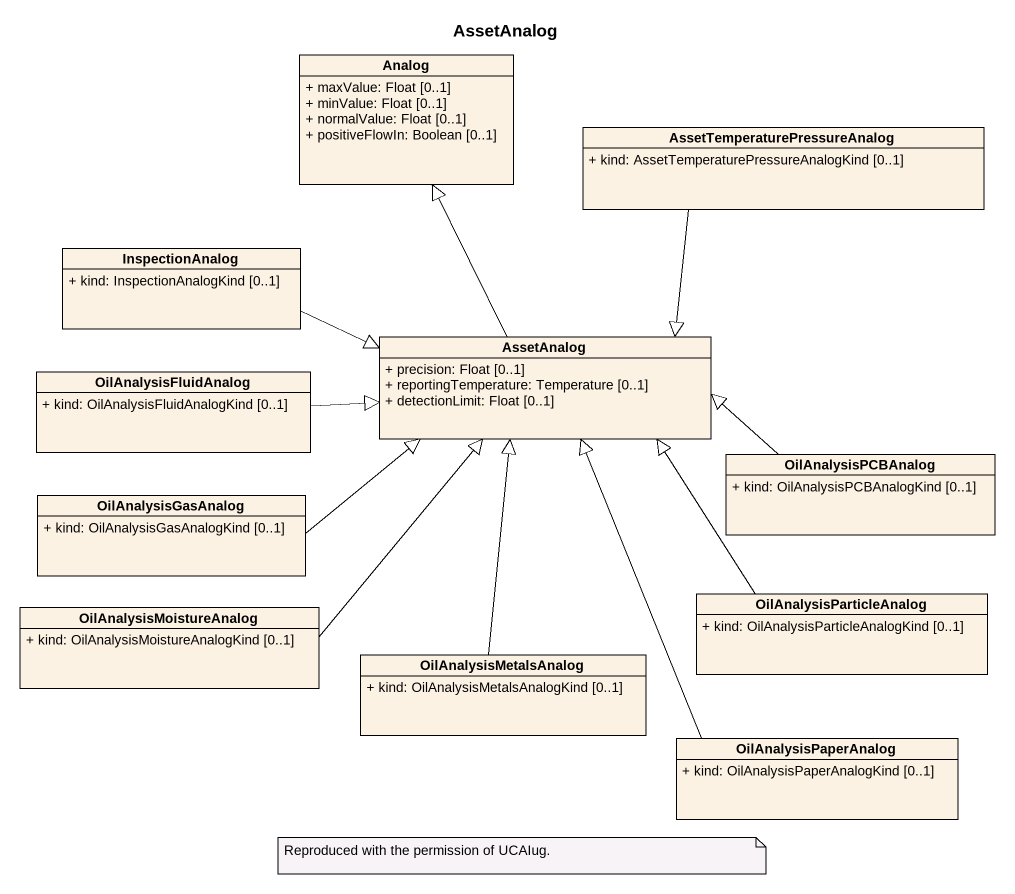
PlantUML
@startuml
title AssetAnalog
hide circle
hide empty members
skinparam classAttributeIconSize 0
class Analog {
  + maxValue: Float [0..1]
  + minValue: Float [0..1]
  + normalValue: Float [0..1]
  + positiveFlowIn: Boolean [0..1]
}
class "AssetTemperaturePressureAnalog" as AssetTemperaturePressureAnal {
  + kind: AssetTemperaturePressureAnalogKind [0..1]
}
class InspectionAnalog {
  + kind: InspectionAnalogKind [0..1]
}
class AssetAnalog {
  + precision: Float [0..1]
  + reportingTemperature: Temperature [0..1]
  + detectionLimit: Float [0..1]
}
class OilAnalysisFluidAnalog {
  + kind: OilAnalysisFluidAnalogKind [0..1]
}
class OilAnalysisPCBAnalog {
  + kind: OilAnalysisPCBAnalogKind [0..1]
}
class OilAnalysisGasAnalog {
  + kind: OilAnalysisGasAnalogKind [0..1]
}
class OilAnalysisMoistureAnalog {
  + kind: OilAnalysisMoistureAnalogKind [0..1]
}
class OilAnalysisParticleAnalog {
  + kind: OilAnalysisParticleAnalogKind [0..1]
}
class OilAnalysisMetalsAnalog {
  + kind: OilAnalysisMetalsAnalogKind [0..1]
}
class OilAnalysisPaperAnalog {
  + kind: OilAnalysisPaperAnalogKind [0..1]
}
AssetTemperaturePressureAnal --|> AssetAnalog
InspectionAnalog -right-|> AssetAnalog
AssetAnalog -up-|> Analog
OilAnalysisFluidAnalog -right-|> AssetAnalog
OilAnalysisPCBAnalog -left-|> AssetAnalog
OilAnalysisGasAnalog -right-|> AssetAnalog
OilAnalysisMoistureAnalog -up-|> AssetAnalog
OilAnalysisParticleAnalog -up-|> AssetAnalog
OilAnalysisMetalsAnalog -up-|> AssetAnalog
OilAnalysisPaperAnalog -up-|> AssetAnalog
note as N1
  Reproduced with the permission of UCAIug.
end note
@enduml
